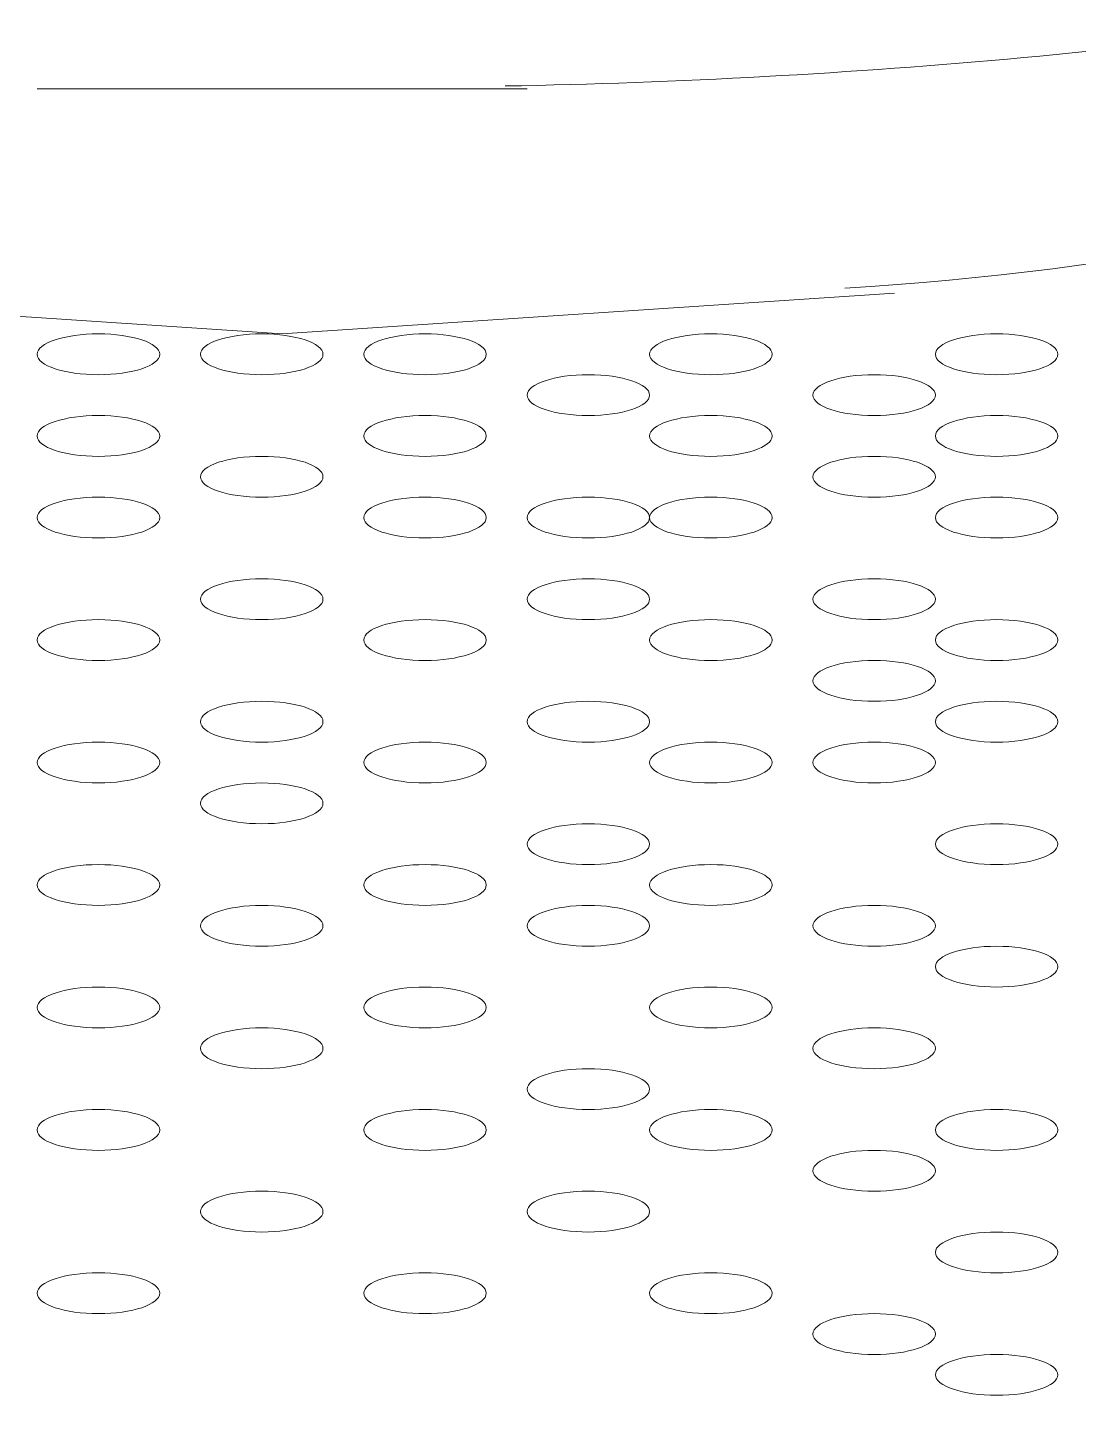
# Model space of a CAD drawing. Header units: metres. Extents: x 29 to 86.9, y -23.2 to 39.7.
# Drawn here: x 74.4705 to 74.5335, y -15.9606 to -15.8776 of the extents above; entities that cross this region are included whole.
import ezdxf

# ---------------------------------------------------------------- set-up
doc = ezdxf.new("R2010")
doc.units = ezdxf.units.M
doc.header["$LTSCALE"] = 100
doc.layers.get('0').update_dxf_attribs({"color": 254})
doc.layers.add('Arqui', color=8, linetype='Continuous', lineweight=0)

# ---------------------------------------------------------------- blocks, each defined once
blk = doc.blocks.new('A$C9582355f')
at = {"layer": 'Arqui'}
for points in [[(45.51647009220557, 7.282841301122062, 0.03702395519679718), (45.57838089641353, 7.288540160522189, 0.06904277544357453), (45.66985797746958, 7.322902185601833, 0.2305320559252962), (45.70228744051752, 7.364141947105963)], [(45.63027633276562, 7.299784711393841), (45.63027633276562, 7.302230311393942, -0.1333274390354763), (45.53680799527757, 7.270730689921947)], [(45.37393343196555, 7.301669290754035, 0.1333274390359735), (45.46642113276556, 7.270437511393993), (45.5031051327656, 7.267991911393892), (45.53978913276552, 7.270437511393993)], [(45.31133446037353, 7.253904008137852, 0.2538010257354554), (45.50034955296559, 7.170920373601803, 0.2538010257352337), (45.68998460515758, 7.253904008137852)], [(45.30919018274955, 7.250555223602078, 0.2278580694966209), (45.50212297980562, 7.16040018499416, 0.2278580694966865), (45.69457448278155, 7.250555223602078)]]:
    blk.add_lwpolyline(points, format="xyb", dxfattribs=at)
blk.add_lwpolyline([(45.48843153276556, 7.282665511394043), (45.5031051327656, 7.282665511394043), (45.51777873276552, 7.282665511394043)], dxfattribs=at)
for points in [[(45.4920999327656, 7.267991911393892), (45.49007392435755, 7.267991911393892), (45.48843153276556, 7.267444439377869), (45.48843153276556, 7.266769111393842)], [(45.49576833276552, 7.266769111393842), (45.49576833276552, 7.267444439377869), (45.49412594117354, 7.267991911393892), (45.4920999327656, 7.267991911393892)], [(45.50188233276555, 7.267991911393892), (45.49985632435761, 7.267991911393892), (45.49821393276562, 7.267444439377869), (45.49821393276562, 7.266769111393842)], [(45.50188233276555, 7.267991911393892), (45.49985632435761, 7.267991911393892), (45.49821393276562, 7.267444439377869), (45.49821393276562, 7.266769111393842)], [(45.50555073276558, 7.266769111393842), (45.50555073276558, 7.267444439377869), (45.5039083411736, 7.267991911393892), (45.50188233276555, 7.267991911393892)], [(45.50555073276558, 7.266769111393842), (45.50555073276558, 7.267444439377869), (45.5039083411736, 7.267991911393892), (45.50188233276555, 7.267991911393892)], [(45.51166473276561, 7.267991911393892), (45.50963872435756, 7.267991911393892), (45.50799633276557, 7.267444439377869), (45.50799633276557, 7.266769111393842)], [(45.51533313276553, 7.266769111393842), (45.51533313276553, 7.267444439377869), (45.51369074117355, 7.267991911393892), (45.51166473276561, 7.267991911393892)], [(45.52878393276552, 7.267991911393892), (45.52675792435758, 7.267991911393892), (45.5251155327656, 7.267444439377869), (45.5251155327656, 7.266769111393842)], [(45.53245233276556, 7.266769111393842), (45.53245233276556, 7.267444439377869), (45.53080994117357, 7.267991911393892), (45.52878393276552, 7.267991911393892)], [(45.54590313276555, 7.267991911393892), (45.54387712435761, 7.267991911393892), (45.54223473276562, 7.267444439377869), (45.54223473276562, 7.266769111393842)], [(45.54957153276558, 7.266769111393842), (45.54957153276558, 7.267444439377869), (45.5479291411736, 7.267991911393892), (45.54590313276555, 7.267991911393892)], [(45.48843153276556, 7.266769111393842), (45.48843153276556, 7.266093783409815), (45.49007392435755, 7.265546311394246), (45.4920999327656, 7.265546311394246)], [(45.4920999327656, 7.265546311394246), (45.49412594117354, 7.265546311394246), (45.49576833276552, 7.266093783409815), (45.49576833276552, 7.266769111393842)], [(45.49821393276562, 7.266769111393842), (45.49821393276562, 7.266093783409815), (45.49985632435761, 7.265546311394246), (45.50188233276555, 7.265546311394246)], [(45.49821393276562, 7.266769111393842), (45.49821393276562, 7.266093783409815), (45.49985632435761, 7.265546311394246), (45.50188233276555, 7.265546311394246)], [(45.50188233276555, 7.265546311394246), (45.5039083411736, 7.265546311394246), (45.50555073276558, 7.266093783409815), (45.50555073276558, 7.266769111393842)], [(45.50188233276555, 7.265546311394246), (45.5039083411736, 7.265546311394246), (45.50555073276558, 7.266093783409815), (45.50555073276558, 7.266769111393842)], [(45.50799633276557, 7.266769111393842), (45.50799633276557, 7.266093783409815), (45.50963872435756, 7.265546311394246), (45.51166473276561, 7.265546311394246)], [(45.51166473276561, 7.265546311394246), (45.51369074117355, 7.265546311394246), (45.51533313276553, 7.266093783409815), (45.51533313276553, 7.266769111393842)], [(45.5251155327656, 7.266769111393842), (45.5251155327656, 7.266093783409815), (45.52675792435758, 7.265546311394246), (45.52878393276552, 7.265546311394246)], [(45.52878393276552, 7.265546311394246), (45.53080994117357, 7.265546311394246), (45.53245233276556, 7.266093783409815), (45.53245233276556, 7.266769111393842)], [(45.54223473276562, 7.266769111393842), (45.54223473276562, 7.266093783409815), (45.54387712435761, 7.265546311394246), (45.54590313276555, 7.265546311394246)], [(45.54590313276555, 7.265546311394246), (45.5479291411736, 7.265546311394246), (45.54957153276558, 7.266093783409815), (45.54957153276558, 7.266769111393842)], [(45.52144713276556, 7.265546311394246), (45.51942112435762, 7.265546311394246), (45.51777873276552, 7.264998839378222), (45.51777873276552, 7.264323511394196)], [(45.5251155327656, 7.264323511394196), (45.5251155327656, 7.264998839378222), (45.52347314117361, 7.265546311394246), (45.52144713276556, 7.265546311394246)], [(45.53856633276558, 7.265546311394246), (45.53654032435753, 7.265546311394246), (45.53489793276555, 7.264998839378222), (45.53489793276555, 7.264323511394196)], [(45.54223473276562, 7.264323511394196), (45.54223473276562, 7.264998839378222), (45.54059234117352, 7.265546311394246), (45.53856633276558, 7.265546311394246)], [(45.51777873276552, 7.264323511394196), (45.51777873276552, 7.263648183410169), (45.51942112435762, 7.263100711394145), (45.52144713276556, 7.263100711394145)], [(45.52144713276556, 7.263100711394145), (45.52347314117361, 7.263100711394145), (45.5251155327656, 7.263648183410169), (45.5251155327656, 7.264323511394196)], [(45.53489793276555, 7.264323511394196), (45.53489793276555, 7.263648183410169), (45.53654032435753, 7.263100711394145), (45.53856633276558, 7.263100711394145)], [(45.53856633276558, 7.263100711394145), (45.54059234117352, 7.263100711394145), (45.54223473276562, 7.263648183410169), (45.54223473276562, 7.264323511394196)], [(45.4920999327656, 7.263100711394145), (45.49007392435755, 7.263100711394145), (45.48843153276556, 7.262553239378121), (45.48843153276556, 7.261877911394095)], [(45.49576833276552, 7.261877911394095), (45.49576833276552, 7.262553239378121), (45.49412594117354, 7.263100711394145), (45.4920999327656, 7.263100711394145)], [(45.51166473276561, 7.263100711394145), (45.50963872435756, 7.263100711394145), (45.50799633276557, 7.262553239378121), (45.50799633276557, 7.261877911394095)], [(45.51533313276553, 7.261877911394095), (45.51533313276553, 7.262553239378121), (45.51369074117355, 7.263100711394145), (45.51166473276561, 7.263100711394145)], [(45.52878393276552, 7.263100711394145), (45.52675792435758, 7.263100711394145), (45.5251155327656, 7.262553239378121), (45.5251155327656, 7.261877911394095)], [(45.53245233276556, 7.261877911394095), (45.53245233276556, 7.262553239378121), (45.53080994117357, 7.263100711394145), (45.52878393276552, 7.263100711394145)], [(45.54590313276555, 7.263100711394145), (45.54387712435761, 7.263100711394145), (45.54223473276562, 7.262553239378121), (45.54223473276562, 7.261877911394095)], [(45.54957153276558, 7.261877911394095), (45.54957153276558, 7.262553239378121), (45.5479291411736, 7.263100711394145), (45.54590313276555, 7.263100711394145)], [(45.48843153276556, 7.261877911394095), (45.48843153276556, 7.261202583410068), (45.49007392435755, 7.260655111394044), (45.4920999327656, 7.260655111394044)], [(45.4920999327656, 7.260655111394044), (45.49412594117354, 7.260655111394044), (45.49576833276552, 7.261202583410068), (45.49576833276552, 7.261877911394095)], [(45.50799633276557, 7.261877911394095), (45.50799633276557, 7.261202583410068), (45.50963872435756, 7.260655111394044), (45.51166473276561, 7.260655111394044)], [(45.51166473276561, 7.260655111394044), (45.51369074117355, 7.260655111394044), (45.51533313276553, 7.261202583410068), (45.51533313276553, 7.261877911394095)], [(45.5251155327656, 7.261877911394095), (45.5251155327656, 7.261202583410068), (45.52675792435758, 7.260655111394044), (45.52878393276552, 7.260655111394044)], [(45.52878393276552, 7.260655111394044), (45.53080994117357, 7.260655111394044), (45.53245233276556, 7.261202583410068), (45.53245233276556, 7.261877911394095)], [(45.54223473276562, 7.261877911394095), (45.54223473276562, 7.261202583410068), (45.54387712435761, 7.260655111394044), (45.54590313276555, 7.260655111394044)], [(45.54590313276555, 7.260655111394044), (45.5479291411736, 7.260655111394044), (45.54957153276558, 7.261202583410068), (45.54957153276558, 7.261877911394095)], [(45.50188233276555, 7.260655111394044), (45.49985632435761, 7.260655111394044), (45.49821393276562, 7.26010763937802), (45.49821393276562, 7.259432311393994)], [(45.50188233276555, 7.260655111394044), (45.49985632435761, 7.260655111394044), (45.49821393276562, 7.26010763937802), (45.49821393276562, 7.259432311393994)], [(45.50555073276558, 7.259432311393994), (45.50555073276558, 7.26010763937802), (45.5039083411736, 7.260655111394044), (45.50188233276555, 7.260655111394044)], [(45.50555073276558, 7.259432311393994), (45.50555073276558, 7.26010763937802), (45.5039083411736, 7.260655111394044), (45.50188233276555, 7.260655111394044)], [(45.53856633276558, 7.260655111394044), (45.53654032435753, 7.260655111394044), (45.53489793276555, 7.26010763937802), (45.53489793276555, 7.259432311393994)], [(45.54223473276562, 7.259432311393994), (45.54223473276562, 7.26010763937802), (45.54059234117352, 7.260655111394044), (45.53856633276558, 7.260655111394044)], [(45.49821393276562, 7.259432311393994), (45.49821393276562, 7.258756983409967), (45.49985632435761, 7.258209511393943), (45.50188233276555, 7.258209511393943)], [(45.49821393276562, 7.259432311393994), (45.49821393276562, 7.258756983409967), (45.49985632435761, 7.258209511393943), (45.50188233276555, 7.258209511393943)], [(45.50188233276555, 7.258209511393943), (45.5039083411736, 7.258209511393943), (45.50555073276558, 7.258756983409967), (45.50555073276558, 7.259432311393994)], [(45.50188233276555, 7.258209511393943), (45.5039083411736, 7.258209511393943), (45.50555073276558, 7.258756983409967), (45.50555073276558, 7.259432311393994)], [(45.53489793276555, 7.259432311393994), (45.53489793276555, 7.258756983409967), (45.53654032435753, 7.258209511393943), (45.53856633276558, 7.258209511393943)], [(45.53856633276558, 7.258209511393943), (45.54059234117352, 7.258209511393943), (45.54223473276562, 7.258756983409967), (45.54223473276562, 7.259432311393994)], [(45.4920999327656, 7.258209511393943), (45.49007392435755, 7.258209511393943), (45.48843153276556, 7.257662039377919), (45.48843153276556, 7.256986711393893)], [(45.49576833276552, 7.256986711393893), (45.49576833276552, 7.257662039377919), (45.49412594117354, 7.258209511393943), (45.4920999327656, 7.258209511393943)], [(45.51166473276561, 7.258209511393943), (45.50963872435756, 7.258209511393943), (45.50799633276557, 7.257662039377919), (45.50799633276557, 7.256986711393893)], [(45.51533313276553, 7.256986711393893), (45.51533313276553, 7.257662039377919), (45.51369074117355, 7.258209511393943), (45.51166473276561, 7.258209511393943)], [(45.52144713276556, 7.258209511393943), (45.51942112435762, 7.258209511393943), (45.51777873276552, 7.257662039377919), (45.51777873276552, 7.256986711393893)], [(45.5251155327656, 7.256986711393893), (45.5251155327656, 7.257662039377919), (45.52347314117361, 7.258209511393943), (45.52144713276556, 7.258209511393943)], [(45.52878393276552, 7.258209511393943), (45.52675792435758, 7.258209511393943), (45.5251155327656, 7.257662039377919), (45.5251155327656, 7.256986711393893)], [(45.53245233276556, 7.256986711393893), (45.53245233276556, 7.257662039377919), (45.53080994117357, 7.258209511393943), (45.52878393276552, 7.258209511393943)], [(45.54590313276555, 7.258209511393943), (45.54387712435761, 7.258209511393943), (45.54223473276562, 7.257662039377919), (45.54223473276562, 7.256986711393893)], [(45.54957153276558, 7.256986711393893), (45.54957153276558, 7.257662039377919), (45.5479291411736, 7.258209511393943), (45.54590313276555, 7.258209511393943)], [(45.48843153276556, 7.256986711393893), (45.48843153276556, 7.256311383409866), (45.49007392435755, 7.255763911393842), (45.4920999327656, 7.255763911393842)], [(45.4920999327656, 7.255763911393842), (45.49412594117354, 7.255763911393842), (45.49576833276552, 7.256311383409866), (45.49576833276552, 7.256986711393893)], [(45.50799633276557, 7.256986711393893), (45.50799633276557, 7.256311383409866), (45.50963872435756, 7.255763911393842), (45.51166473276561, 7.255763911393842)], [(45.51166473276561, 7.255763911393842), (45.51369074117355, 7.255763911393842), (45.51533313276553, 7.256311383409866), (45.51533313276553, 7.256986711393893)], [(45.51777873276552, 7.256986711393893), (45.51777873276552, 7.256311383409866), (45.51942112435762, 7.255763911393842), (45.52144713276556, 7.255763911393842)], [(45.52144713276556, 7.255763911393842), (45.52347314117361, 7.255763911393842), (45.5251155327656, 7.256311383409866), (45.5251155327656, 7.256986711393893)], [(45.5251155327656, 7.256986711393893), (45.5251155327656, 7.256311383409866), (45.52675792435758, 7.255763911393842), (45.52878393276552, 7.255763911393842)], [(45.52878393276552, 7.255763911393842), (45.53080994117357, 7.255763911393842), (45.53245233276556, 7.256311383409866), (45.53245233276556, 7.256986711393893)], [(45.54223473276562, 7.256986711393893), (45.54223473276562, 7.256311383409866), (45.54387712435761, 7.255763911393842), (45.54590313276555, 7.255763911393842)], [(45.54590313276555, 7.255763911393842), (45.5479291411736, 7.255763911393842), (45.54957153276558, 7.256311383409866), (45.54957153276558, 7.256986711393893)], [(45.50188233276555, 7.253318311394196), (45.49985632435761, 7.253318311394196), (45.49821393276562, 7.252770839378172), (45.49821393276562, 7.252095511394145)], [(45.50188233276555, 7.253318311394196), (45.49985632435761, 7.253318311394196), (45.49821393276562, 7.252770839378172), (45.49821393276562, 7.252095511394145)], [(45.50555073276558, 7.252095511394145), (45.50555073276558, 7.252770839378172), (45.5039083411736, 7.253318311394196), (45.50188233276555, 7.253318311394196)], [(45.50555073276558, 7.252095511394145), (45.50555073276558, 7.252770839378172), (45.5039083411736, 7.253318311394196), (45.50188233276555, 7.253318311394196)], [(45.52144713276556, 7.253318311394196), (45.51942112435762, 7.253318311394196), (45.51777873276552, 7.252770839378172), (45.51777873276552, 7.252095511394145)], [(45.5251155327656, 7.252095511394145), (45.5251155327656, 7.252770839378172), (45.52347314117361, 7.253318311394196), (45.52144713276556, 7.253318311394196)], [(45.53856633276558, 7.253318311394196), (45.53654032435753, 7.253318311394196), (45.53489793276555, 7.252770839378172), (45.53489793276555, 7.252095511394145)], [(45.54223473276562, 7.252095511394145), (45.54223473276562, 7.252770839378172), (45.54059234117352, 7.253318311394196), (45.53856633276558, 7.253318311394196)], [(45.49821393276562, 7.252095511394145), (45.49821393276562, 7.251420183410119), (45.49985632435761, 7.250872711394095), (45.50188233276555, 7.250872711394095)], [(45.49821393276562, 7.252095511394145), (45.49821393276562, 7.251420183410119), (45.49985632435761, 7.250872711394095), (45.50188233276555, 7.250872711394095)], [(45.50188233276555, 7.250872711394095), (45.5039083411736, 7.250872711394095), (45.50555073276558, 7.251420183410119), (45.50555073276558, 7.252095511394145)], [(45.50188233276555, 7.250872711394095), (45.5039083411736, 7.250872711394095), (45.50555073276558, 7.251420183410119), (45.50555073276558, 7.252095511394145)], [(45.51777873276552, 7.252095511394145), (45.51777873276552, 7.251420183410119), (45.51942112435762, 7.250872711394095), (45.52144713276556, 7.250872711394095)], [(45.52144713276556, 7.250872711394095), (45.52347314117361, 7.250872711394095), (45.5251155327656, 7.251420183410119), (45.5251155327656, 7.252095511394145)], [(45.53489793276555, 7.252095511394145), (45.53489793276555, 7.251420183410119), (45.53654032435753, 7.250872711394095), (45.53856633276558, 7.250872711394095)], [(45.53856633276558, 7.250872711394095), (45.54059234117352, 7.250872711394095), (45.54223473276562, 7.251420183410119), (45.54223473276562, 7.252095511394145)], [(45.4920999327656, 7.250872711394095), (45.49007392435755, 7.250872711394095), (45.48843153276556, 7.250325239378071), (45.48843153276556, 7.249649911394044)], [(45.49576833276552, 7.249649911394044), (45.49576833276552, 7.250325239378071), (45.49412594117354, 7.250872711394095), (45.4920999327656, 7.250872711394095)], [(45.51166473276561, 7.250872711394095), (45.50963872435756, 7.250872711394095), (45.50799633276557, 7.250325239378071), (45.50799633276557, 7.249649911394044)], [(45.51533313276553, 7.249649911394044), (45.51533313276553, 7.250325239378071), (45.51369074117355, 7.250872711394095), (45.51166473276561, 7.250872711394095)], [(45.52878393276552, 7.250872711394095), (45.52675792435758, 7.250872711394095), (45.5251155327656, 7.250325239378071), (45.5251155327656, 7.249649911394044)], [(45.53245233276556, 7.249649911394044), (45.53245233276556, 7.250325239378071), (45.53080994117357, 7.250872711394095), (45.52878393276552, 7.250872711394095)], [(45.54590313276555, 7.250872711394095), (45.54387712435761, 7.250872711394095), (45.54223473276562, 7.250325239378071), (45.54223473276562, 7.249649911394044)], [(45.54957153276558, 7.249649911394044), (45.54957153276558, 7.250325239378071), (45.5479291411736, 7.250872711394095), (45.54590313276555, 7.250872711394095)], [(45.48843153276556, 7.249649911394044), (45.48843153276556, 7.248974583410018), (45.49007392435755, 7.248427111393994), (45.4920999327656, 7.248427111393994)], [(45.4920999327656, 7.248427111393994), (45.49412594117354, 7.248427111393994), (45.49576833276552, 7.248974583410018), (45.49576833276552, 7.249649911394044)], [(45.50799633276557, 7.249649911394044), (45.50799633276557, 7.248974583410018), (45.50963872435756, 7.248427111393994), (45.51166473276561, 7.248427111393994)], [(45.51166473276561, 7.248427111393994), (45.51369074117355, 7.248427111393994), (45.51533313276553, 7.248974583410018), (45.51533313276553, 7.249649911394044)], [(45.5251155327656, 7.249649911394044), (45.5251155327656, 7.248974583410018), (45.52675792435758, 7.248427111393994), (45.52878393276552, 7.248427111393994)], [(45.52878393276552, 7.248427111393994), (45.53080994117357, 7.248427111393994), (45.53245233276556, 7.248974583410018), (45.53245233276556, 7.249649911394044)], [(45.54223473276562, 7.249649911394044), (45.54223473276562, 7.248974583410018), (45.54387712435761, 7.248427111393994), (45.54590313276555, 7.248427111393994)], [(45.54590313276555, 7.248427111393994), (45.5479291411736, 7.248427111393994), (45.54957153276558, 7.248974583410018), (45.54957153276558, 7.249649911394044)], [(45.53856633276558, 7.248427111393994), (45.53654032435753, 7.248427111393994), (45.53489793276555, 7.24787963937797), (45.53489793276555, 7.247204311393943)], [(45.54223473276562, 7.247204311393943), (45.54223473276562, 7.24787963937797), (45.54059234117352, 7.248427111393994), (45.53856633276558, 7.248427111393994)], [(45.53489793276555, 7.247204311393943), (45.53489793276555, 7.246528983409917), (45.53654032435753, 7.245981511393893), (45.53856633276558, 7.245981511393893)], [(45.53856633276558, 7.245981511393893), (45.54059234117352, 7.245981511393893), (45.54223473276562, 7.246528983409917), (45.54223473276562, 7.247204311393943)], [(45.50188233276555, 7.245981511393893), (45.49985632435761, 7.245981511393893), (45.49821393276562, 7.245434039377869), (45.49821393276562, 7.244758711393843)], [(45.50188233276555, 7.245981511393893), (45.49985632435761, 7.245981511393893), (45.49821393276562, 7.245434039377869), (45.49821393276562, 7.244758711393843)], [(45.50555073276558, 7.244758711393843), (45.50555073276558, 7.245434039377869), (45.5039083411736, 7.245981511393893), (45.50188233276555, 7.245981511393893)], [(45.50555073276558, 7.244758711393843), (45.50555073276558, 7.245434039377869), (45.5039083411736, 7.245981511393893), (45.50188233276555, 7.245981511393893)], [(45.52144713276556, 7.245981511393893), (45.51942112435762, 7.245981511393893), (45.51777873276552, 7.245434039377869), (45.51777873276552, 7.244758711393843)], [(45.5251155327656, 7.244758711393843), (45.5251155327656, 7.245434039377869), (45.52347314117361, 7.245981511393893), (45.52144713276556, 7.245981511393893)], [(45.54590313276555, 7.245981511393893), (45.54387712435761, 7.245981511393893), (45.54223473276562, 7.245434039377869), (45.54223473276562, 7.244758711393843)], [(45.54957153276558, 7.244758711393843), (45.54957153276558, 7.245434039377869), (45.5479291411736, 7.245981511393893), (45.54590313276555, 7.245981511393893)], [(45.49821393276562, 7.244758711393843), (45.49821393276562, 7.244083383409816), (45.49985632435761, 7.243535911394247), (45.50188233276555, 7.243535911394247)], [(45.49821393276562, 7.244758711393843), (45.49821393276562, 7.244083383409816), (45.49985632435761, 7.243535911394247), (45.50188233276555, 7.243535911394247)], [(45.50188233276555, 7.243535911394247), (45.5039083411736, 7.243535911394247), (45.50555073276558, 7.244083383409816), (45.50555073276558, 7.244758711393843)], [(45.50188233276555, 7.243535911394247), (45.5039083411736, 7.243535911394247), (45.50555073276558, 7.244083383409816), (45.50555073276558, 7.244758711393843)], [(45.51777873276552, 7.244758711393843), (45.51777873276552, 7.244083383409816), (45.51942112435762, 7.243535911394247), (45.52144713276556, 7.243535911394247)], [(45.52144713276556, 7.243535911394247), (45.52347314117361, 7.243535911394247), (45.5251155327656, 7.244083383409816), (45.5251155327656, 7.244758711393843)], [(45.54223473276562, 7.244758711393843), (45.54223473276562, 7.244083383409816), (45.54387712435761, 7.243535911394247), (45.54590313276555, 7.243535911394247)], [(45.54590313276555, 7.243535911394247), (45.5479291411736, 7.243535911394247), (45.54957153276558, 7.244083383409816), (45.54957153276558, 7.244758711393843)], [(45.4920999327656, 7.243535911394247), (45.49007392435755, 7.243535911394247), (45.48843153276556, 7.242988439378223), (45.48843153276556, 7.242313111394196)], [(45.49576833276552, 7.242313111394196), (45.49576833276552, 7.242988439378223), (45.49412594117354, 7.243535911394247), (45.4920999327656, 7.243535911394247)], [(45.51166473276561, 7.243535911394247), (45.50963872435756, 7.243535911394247), (45.50799633276557, 7.242988439378223), (45.50799633276557, 7.242313111394196)], [(45.51533313276553, 7.242313111394196), (45.51533313276553, 7.242988439378223), (45.51369074117355, 7.243535911394247), (45.51166473276561, 7.243535911394247)], [(45.52878393276552, 7.243535911394247), (45.52675792435758, 7.243535911394247), (45.5251155327656, 7.242988439378223), (45.5251155327656, 7.242313111394196)], [(45.53245233276556, 7.242313111394196), (45.53245233276556, 7.242988439378223), (45.53080994117357, 7.243535911394247), (45.52878393276552, 7.243535911394247)], [(45.53856633276558, 7.243535911394247), (45.53654032435753, 7.243535911394247), (45.53489793276555, 7.242988439378223), (45.53489793276555, 7.242313111394196)], [(45.54223473276562, 7.242313111394196), (45.54223473276562, 7.242988439378223), (45.54059234117352, 7.243535911394247), (45.53856633276558, 7.243535911394247)], [(45.48843153276556, 7.242313111394196), (45.48843153276556, 7.24163778341017), (45.49007392435755, 7.241090311394146), (45.4920999327656, 7.241090311394146)], [(45.4920999327656, 7.241090311394146), (45.49412594117354, 7.241090311394146), (45.49576833276552, 7.24163778341017), (45.49576833276552, 7.242313111394196)], [(45.50799633276557, 7.242313111394196), (45.50799633276557, 7.24163778341017), (45.50963872435756, 7.241090311394146), (45.51166473276561, 7.241090311394146)], [(45.51166473276561, 7.241090311394146), (45.51369074117355, 7.241090311394146), (45.51533313276553, 7.24163778341017), (45.51533313276553, 7.242313111394196)], [(45.5251155327656, 7.242313111394196), (45.5251155327656, 7.24163778341017), (45.52675792435758, 7.241090311394146), (45.52878393276552, 7.241090311394146)], [(45.52878393276552, 7.241090311394146), (45.53080994117357, 7.241090311394146), (45.53245233276556, 7.24163778341017), (45.53245233276556, 7.242313111394196)], [(45.53489793276555, 7.242313111394196), (45.53489793276555, 7.24163778341017), (45.53654032435753, 7.241090311394146), (45.53856633276558, 7.241090311394146)], [(45.53856633276558, 7.241090311394146), (45.54059234117352, 7.241090311394146), (45.54223473276562, 7.24163778341017), (45.54223473276562, 7.242313111394196)], [(45.50188233276555, 7.241090311394146), (45.49985632435761, 7.241090311394146), (45.49821393276562, 7.240542839378122), (45.49821393276562, 7.239867511394095)], [(45.50188233276555, 7.241090311394146), (45.49985632435761, 7.241090311394146), (45.49821393276562, 7.240542839378122), (45.49821393276562, 7.239867511394095)], [(45.50555073276558, 7.239867511394095), (45.50555073276558, 7.240542839378122), (45.5039083411736, 7.241090311394146), (45.50188233276555, 7.241090311394146)], [(45.50555073276558, 7.239867511394095), (45.50555073276558, 7.240542839378122), (45.5039083411736, 7.241090311394146), (45.50188233276555, 7.241090311394146)], [(45.49821393276562, 7.239867511394095), (45.49821393276562, 7.239192183410069), (45.49985632435761, 7.238644711394045), (45.50188233276555, 7.238644711394045)], [(45.49821393276562, 7.239867511394095), (45.49821393276562, 7.239192183410069), (45.49985632435761, 7.238644711394045), (45.50188233276555, 7.238644711394045)], [(45.50188233276555, 7.238644711394045), (45.5039083411736, 7.238644711394045), (45.50555073276558, 7.239192183410069), (45.50555073276558, 7.239867511394095)], [(45.50188233276555, 7.238644711394045), (45.5039083411736, 7.238644711394045), (45.50555073276558, 7.239192183410069), (45.50555073276558, 7.239867511394095)], [(45.52144713276556, 7.238644711394045), (45.51942112435762, 7.238644711394045), (45.51777873276552, 7.238097239378021), (45.51777873276552, 7.237421911393994)], [(45.5251155327656, 7.237421911393994), (45.5251155327656, 7.238097239378021), (45.52347314117361, 7.238644711394045), (45.52144713276556, 7.238644711394045)], [(45.54590313276555, 7.238644711394045), (45.54387712435761, 7.238644711394045), (45.54223473276562, 7.238097239378021), (45.54223473276562, 7.237421911393994)], [(45.54957153276558, 7.237421911393994), (45.54957153276558, 7.238097239378021), (45.5479291411736, 7.238644711394045), (45.54590313276555, 7.238644711394045)], [(45.51777873276552, 7.237421911393994), (45.51777873276552, 7.236746583409968), (45.51942112435762, 7.236199111393944), (45.52144713276556, 7.236199111393944)], [(45.52144713276556, 7.236199111393944), (45.52347314117361, 7.236199111393944), (45.5251155327656, 7.236746583409968), (45.5251155327656, 7.237421911393994)], [(45.54223473276562, 7.237421911393994), (45.54223473276562, 7.236746583409968), (45.54387712435761, 7.236199111393944), (45.54590313276555, 7.236199111393944)], [(45.54590313276555, 7.236199111393944), (45.5479291411736, 7.236199111393944), (45.54957153276558, 7.236746583409968), (45.54957153276558, 7.237421911393994)], [(45.4920999327656, 7.236199111393944), (45.49007392435755, 7.236199111393944), (45.48843153276556, 7.23565163937792), (45.48843153276556, 7.234976311393893)], [(45.49576833276552, 7.234976311393893), (45.49576833276552, 7.23565163937792), (45.49412594117354, 7.236199111393944), (45.4920999327656, 7.236199111393944)], [(45.51166473276561, 7.236199111393944), (45.50963872435756, 7.236199111393944), (45.50799633276557, 7.23565163937792), (45.50799633276557, 7.234976311393893)], [(45.51533313276553, 7.234976311393893), (45.51533313276553, 7.23565163937792), (45.51369074117355, 7.236199111393944), (45.51166473276561, 7.236199111393944)], [(45.52878393276552, 7.236199111393944), (45.52675792435758, 7.236199111393944), (45.5251155327656, 7.23565163937792), (45.5251155327656, 7.234976311393893)], [(45.53245233276556, 7.234976311393893), (45.53245233276556, 7.23565163937792), (45.53080994117357, 7.236199111393944), (45.52878393276552, 7.236199111393944)], [(45.48843153276556, 7.234976311393893), (45.48843153276556, 7.234300983409867), (45.49007392435755, 7.233753511393843), (45.4920999327656, 7.233753511393843)], [(45.4920999327656, 7.233753511393843), (45.49412594117354, 7.233753511393843), (45.49576833276552, 7.234300983409867), (45.49576833276552, 7.234976311393893)], [(45.50799633276557, 7.234976311393893), (45.50799633276557, 7.234300983409867), (45.50963872435756, 7.233753511393843), (45.51166473276561, 7.233753511393843)], [(45.51166473276561, 7.233753511393843), (45.51369074117355, 7.233753511393843), (45.51533313276553, 7.234300983409867), (45.51533313276553, 7.234976311393893)], [(45.5251155327656, 7.234976311393893), (45.5251155327656, 7.234300983409867), (45.52675792435758, 7.233753511393843), (45.52878393276552, 7.233753511393843)], [(45.52878393276552, 7.233753511393843), (45.53080994117357, 7.233753511393843), (45.53245233276556, 7.234300983409867), (45.53245233276556, 7.234976311393893)], [(45.50188233276555, 7.233753511393843), (45.49985632435761, 7.233753511393843), (45.49821393276562, 7.233206039377819), (45.49821393276562, 7.232530711394247)], [(45.50188233276555, 7.233753511393843), (45.49985632435761, 7.233753511393843), (45.49821393276562, 7.233206039377819), (45.49821393276562, 7.232530711394247)], [(45.50555073276558, 7.232530711394247), (45.50555073276558, 7.233206039377819), (45.5039083411736, 7.233753511393843), (45.50188233276555, 7.233753511393843)], [(45.50555073276558, 7.232530711394247), (45.50555073276558, 7.233206039377819), (45.5039083411736, 7.233753511393843), (45.50188233276555, 7.233753511393843)], [(45.52144713276556, 7.233753511393843), (45.51942112435762, 7.233753511393843), (45.51777873276552, 7.233206039377819), (45.51777873276552, 7.232530711394247)], [(45.5251155327656, 7.232530711394247), (45.5251155327656, 7.233206039377819), (45.52347314117361, 7.233753511393843), (45.52144713276556, 7.233753511393843)], [(45.53856633276558, 7.233753511393843), (45.53654032435753, 7.233753511393843), (45.53489793276555, 7.233206039377819), (45.53489793276555, 7.232530711394247)], [(45.54223473276562, 7.232530711394247), (45.54223473276562, 7.233206039377819), (45.54059234117352, 7.233753511393843), (45.53856633276558, 7.233753511393843)], [(45.49821393276562, 7.232530711394247), (45.49821393276562, 7.23185538341022), (45.49985632435761, 7.231307911394197), (45.50188233276555, 7.231307911394197)], [(45.49821393276562, 7.232530711394247), (45.49821393276562, 7.23185538341022), (45.49985632435761, 7.231307911394197), (45.50188233276555, 7.231307911394197)], [(45.50188233276555, 7.231307911394197), (45.5039083411736, 7.231307911394197), (45.50555073276558, 7.23185538341022), (45.50555073276558, 7.232530711394247)], [(45.50188233276555, 7.231307911394197), (45.5039083411736, 7.231307911394197), (45.50555073276558, 7.23185538341022), (45.50555073276558, 7.232530711394247)], [(45.51777873276552, 7.232530711394247), (45.51777873276552, 7.23185538341022), (45.51942112435762, 7.231307911394197), (45.52144713276556, 7.231307911394197)], [(45.52144713276556, 7.231307911394197), (45.52347314117361, 7.231307911394197), (45.5251155327656, 7.23185538341022), (45.5251155327656, 7.232530711394247)], [(45.53489793276555, 7.232530711394247), (45.53489793276555, 7.23185538341022), (45.53654032435753, 7.231307911394197), (45.53856633276558, 7.231307911394197)], [(45.53856633276558, 7.231307911394197), (45.54059234117352, 7.231307911394197), (45.54223473276562, 7.23185538341022), (45.54223473276562, 7.232530711394247)], [(45.54590313276555, 7.231307911394197), (45.54387712435761, 7.231307911394197), (45.54223473276562, 7.230760439378173), (45.54223473276562, 7.230085111394146)], [(45.54957153276558, 7.230085111394146), (45.54957153276558, 7.230760439378173), (45.5479291411736, 7.231307911394197), (45.54590313276555, 7.231307911394197)], [(45.54223473276562, 7.230085111394146), (45.54223473276562, 7.229409783410119), (45.54387712435761, 7.228862311394096), (45.54590313276555, 7.228862311394096)], [(45.54590313276555, 7.228862311394096), (45.5479291411736, 7.228862311394096), (45.54957153276558, 7.229409783410119), (45.54957153276558, 7.230085111394146)], [(45.4920999327656, 7.228862311394096), (45.49007392435755, 7.228862311394096), (45.48843153276556, 7.228314839378072), (45.48843153276556, 7.227639511394045)], [(45.49576833276552, 7.227639511394045), (45.49576833276552, 7.228314839378072), (45.49412594117354, 7.228862311394096), (45.4920999327656, 7.228862311394096)], [(45.51166473276561, 7.228862311394096), (45.50963872435756, 7.228862311394096), (45.50799633276557, 7.228314839378072), (45.50799633276557, 7.227639511394045)], [(45.51533313276553, 7.227639511394045), (45.51533313276553, 7.228314839378072), (45.51369074117355, 7.228862311394096), (45.51166473276561, 7.228862311394096)], [(45.52878393276552, 7.228862311394096), (45.52675792435758, 7.228862311394096), (45.5251155327656, 7.228314839378072), (45.5251155327656, 7.227639511394045)], [(45.53245233276556, 7.227639511394045), (45.53245233276556, 7.228314839378072), (45.53080994117357, 7.228862311394096), (45.52878393276552, 7.228862311394096)], [(45.48843153276556, 7.227639511394045), (45.48843153276556, 7.226964183410018), (45.49007392435755, 7.226416711393995), (45.4920999327656, 7.226416711393995)], [(45.4920999327656, 7.226416711393995), (45.49412594117354, 7.226416711393995), (45.49576833276552, 7.226964183410018), (45.49576833276552, 7.227639511394045)], [(45.50799633276557, 7.227639511394045), (45.50799633276557, 7.226964183410018), (45.50963872435756, 7.226416711393995), (45.51166473276561, 7.226416711393995)], [(45.51166473276561, 7.226416711393995), (45.51369074117355, 7.226416711393995), (45.51533313276553, 7.226964183410018), (45.51533313276553, 7.227639511394045)], [(45.5251155327656, 7.227639511394045), (45.5251155327656, 7.226964183410018), (45.52675792435758, 7.226416711393995), (45.52878393276552, 7.226416711393995)], [(45.52878393276552, 7.226416711393995), (45.53080994117357, 7.226416711393995), (45.53245233276556, 7.226964183410018), (45.53245233276556, 7.227639511394045)], [(45.50188233276555, 7.226416711393995), (45.49985632435761, 7.226416711393995), (45.49821393276562, 7.225869239377971), (45.49821393276562, 7.225193911393944)], [(45.50188233276555, 7.226416711393995), (45.49985632435761, 7.226416711393995), (45.49821393276562, 7.225869239377971), (45.49821393276562, 7.225193911393944)], [(45.50555073276558, 7.225193911393944), (45.50555073276558, 7.225869239377971), (45.5039083411736, 7.226416711393995), (45.50188233276555, 7.226416711393995)], [(45.50555073276558, 7.225193911393944), (45.50555073276558, 7.225869239377971), (45.5039083411736, 7.226416711393995), (45.50188233276555, 7.226416711393995)], [(45.53856633276558, 7.226416711393995), (45.53654032435753, 7.226416711393995), (45.53489793276555, 7.225869239377971), (45.53489793276555, 7.225193911393944)], [(45.54223473276562, 7.225193911393944), (45.54223473276562, 7.225869239377971), (45.54059234117352, 7.226416711393995), (45.53856633276558, 7.226416711393995)], [(45.49821393276562, 7.225193911393944), (45.49821393276562, 7.224518583409917), (45.49985632435761, 7.223971111393894), (45.50188233276555, 7.223971111393894)], [(45.49821393276562, 7.225193911393944), (45.49821393276562, 7.224518583409917), (45.49985632435761, 7.223971111393894), (45.50188233276555, 7.223971111393894)], [(45.50188233276555, 7.223971111393894), (45.5039083411736, 7.223971111393894), (45.50555073276558, 7.224518583409917), (45.50555073276558, 7.225193911393944)], [(45.50188233276555, 7.223971111393894), (45.5039083411736, 7.223971111393894), (45.50555073276558, 7.224518583409917), (45.50555073276558, 7.225193911393944)], [(45.53489793276555, 7.225193911393944), (45.53489793276555, 7.224518583409917), (45.53654032435753, 7.223971111393894), (45.53856633276558, 7.223971111393894)], [(45.53856633276558, 7.223971111393894), (45.54059234117352, 7.223971111393894), (45.54223473276562, 7.224518583409917), (45.54223473276562, 7.225193911393944)], [(45.52144713276556, 7.223971111393894), (45.51942112435762, 7.223971111393894), (45.51777873276552, 7.22342363937787), (45.51777873276552, 7.222748311393843)], [(45.5251155327656, 7.222748311393843), (45.5251155327656, 7.22342363937787), (45.52347314117361, 7.223971111393894), (45.52144713276556, 7.223971111393894)], [(45.51777873276552, 7.222748311393843), (45.51777873276552, 7.222072983409817), (45.51942112435762, 7.221525511393793), (45.52144713276556, 7.221525511393793)], [(45.52144713276556, 7.221525511393793), (45.52347314117361, 7.221525511393793), (45.5251155327656, 7.222072983409817), (45.5251155327656, 7.222748311393843)], [(45.4920999327656, 7.221525511393793), (45.49007392435755, 7.221525511393793), (45.48843153276556, 7.220978039378224), (45.48843153276556, 7.220302711394197)], [(45.49576833276552, 7.220302711394197), (45.49576833276552, 7.220978039378224), (45.49412594117354, 7.221525511393793), (45.4920999327656, 7.221525511393793)], [(45.51166473276561, 7.221525511393793), (45.50963872435756, 7.221525511393793), (45.50799633276557, 7.220978039378224), (45.50799633276557, 7.220302711394197)], [(45.51533313276553, 7.220302711394197), (45.51533313276553, 7.220978039378224), (45.51369074117355, 7.221525511393793), (45.51166473276561, 7.221525511393793)], [(45.52878393276552, 7.221525511393793), (45.52675792435758, 7.221525511393793), (45.5251155327656, 7.220978039378224), (45.5251155327656, 7.220302711394197)], [(45.53245233276556, 7.220302711394197), (45.53245233276556, 7.220978039378224), (45.53080994117357, 7.221525511393793), (45.52878393276552, 7.221525511393793)], [(45.54590313276555, 7.221525511393793), (45.54387712435761, 7.221525511393793), (45.54223473276562, 7.220978039378224), (45.54223473276562, 7.220302711394197)], [(45.54957153276558, 7.220302711394197), (45.54957153276558, 7.220978039378224), (45.5479291411736, 7.221525511393793), (45.54590313276555, 7.221525511393793)], [(45.48843153276556, 7.220302711394197), (45.48843153276556, 7.21962738341017), (45.49007392435755, 7.219079911394147), (45.4920999327656, 7.219079911394147)], [(45.4920999327656, 7.219079911394147), (45.49412594117354, 7.219079911394147), (45.49576833276552, 7.21962738341017), (45.49576833276552, 7.220302711394197)], [(45.50799633276557, 7.220302711394197), (45.50799633276557, 7.21962738341017), (45.50963872435756, 7.219079911394147), (45.51166473276561, 7.219079911394147)], [(45.51166473276561, 7.219079911394147), (45.51369074117355, 7.219079911394147), (45.51533313276553, 7.21962738341017), (45.51533313276553, 7.220302711394197)], [(45.5251155327656, 7.220302711394197), (45.5251155327656, 7.21962738341017), (45.52675792435758, 7.219079911394147), (45.52878393276552, 7.219079911394147)], [(45.52878393276552, 7.219079911394147), (45.53080994117357, 7.219079911394147), (45.53245233276556, 7.21962738341017), (45.53245233276556, 7.220302711394197)], [(45.54223473276562, 7.220302711394197), (45.54223473276562, 7.21962738341017), (45.54387712435761, 7.219079911394147), (45.54590313276555, 7.219079911394147)], [(45.54590313276555, 7.219079911394147), (45.5479291411736, 7.219079911394147), (45.54957153276558, 7.21962738341017), (45.54957153276558, 7.220302711394197)], [(45.53856633276558, 7.219079911394147), (45.53654032435753, 7.219079911394147), (45.53489793276555, 7.218532439378123), (45.53489793276555, 7.217857111394096)], [(45.54223473276562, 7.217857111394096), (45.54223473276562, 7.218532439378123), (45.54059234117352, 7.219079911394147), (45.53856633276558, 7.219079911394147)], [(45.53489793276555, 7.217857111394096), (45.53489793276555, 7.217181783410069), (45.53654032435753, 7.216634311394046), (45.53856633276558, 7.216634311394046)], [(45.53856633276558, 7.216634311394046), (45.54059234117352, 7.216634311394046), (45.54223473276562, 7.217181783410069), (45.54223473276562, 7.217857111394096)], [(45.50188233276555, 7.216634311394046), (45.49985632435761, 7.216634311394046), (45.49821393276562, 7.216086839378022), (45.49821393276562, 7.215411511393995)], [(45.50188233276555, 7.216634311394046), (45.49985632435761, 7.216634311394046), (45.49821393276562, 7.216086839378022), (45.49821393276562, 7.215411511393995)], [(45.50555073276558, 7.215411511393995), (45.50555073276558, 7.216086839378022), (45.5039083411736, 7.216634311394046), (45.50188233276555, 7.216634311394046)], [(45.50555073276558, 7.215411511393995), (45.50555073276558, 7.216086839378022), (45.5039083411736, 7.216634311394046), (45.50188233276555, 7.216634311394046)], [(45.52144713276556, 7.216634311394046), (45.51942112435762, 7.216634311394046), (45.51777873276552, 7.216086839378022), (45.51777873276552, 7.215411511393995)], [(45.5251155327656, 7.215411511393995), (45.5251155327656, 7.216086839378022), (45.52347314117361, 7.216634311394046), (45.52144713276556, 7.216634311394046)], [(45.49821393276562, 7.215411511393995), (45.49821393276562, 7.214736183409968), (45.49985632435761, 7.214188711393945), (45.50188233276555, 7.214188711393945)], [(45.49821393276562, 7.215411511393995), (45.49821393276562, 7.214736183409968), (45.49985632435761, 7.214188711393945), (45.50188233276555, 7.214188711393945)], [(45.50188233276555, 7.214188711393945), (45.5039083411736, 7.214188711393945), (45.50555073276558, 7.214736183409968), (45.50555073276558, 7.215411511393995)], [(45.50188233276555, 7.214188711393945), (45.5039083411736, 7.214188711393945), (45.50555073276558, 7.214736183409968), (45.50555073276558, 7.215411511393995)], [(45.51777873276552, 7.215411511393995), (45.51777873276552, 7.214736183409968), (45.51942112435762, 7.214188711393945), (45.52144713276556, 7.214188711393945)], [(45.52144713276556, 7.214188711393945), (45.52347314117361, 7.214188711393945), (45.5251155327656, 7.214736183409968), (45.5251155327656, 7.215411511393995)], [(45.54590313276555, 7.214188711393945), (45.54387712435761, 7.214188711393945), (45.54223473276562, 7.213641239377921), (45.54223473276562, 7.212965911393894)], [(45.54957153276558, 7.212965911393894), (45.54957153276558, 7.213641239377921), (45.5479291411736, 7.214188711393945), (45.54590313276555, 7.214188711393945)], [(45.54223473276562, 7.212965911393894), (45.54223473276562, 7.212290583409867), (45.54387712435761, 7.211743111393844), (45.54590313276555, 7.211743111393844)], [(45.54590313276555, 7.211743111393844), (45.5479291411736, 7.211743111393844), (45.54957153276558, 7.212290583409867), (45.54957153276558, 7.212965911393894)], [(45.4920999327656, 7.211743111393844), (45.49007392435755, 7.211743111393844), (45.48843153276556, 7.21119563937782), (45.48843153276556, 7.210520311394248)], [(45.49576833276552, 7.210520311394248), (45.49576833276552, 7.21119563937782), (45.49412594117354, 7.211743111393844), (45.4920999327656, 7.211743111393844)], [(45.51166473276561, 7.211743111393844), (45.50963872435756, 7.211743111393844), (45.50799633276557, 7.21119563937782), (45.50799633276557, 7.210520311394248)], [(45.51533313276553, 7.210520311394248), (45.51533313276553, 7.21119563937782), (45.51369074117355, 7.211743111393844), (45.51166473276561, 7.211743111393844)], [(45.52878393276552, 7.211743111393844), (45.52675792435758, 7.211743111393844), (45.5251155327656, 7.21119563937782), (45.5251155327656, 7.210520311394248)], [(45.53245233276556, 7.210520311394248), (45.53245233276556, 7.21119563937782), (45.53080994117357, 7.211743111393844), (45.52878393276552, 7.211743111393844)], [(45.48843153276556, 7.210520311394248), (45.48843153276556, 7.209844983410221), (45.49007392435755, 7.209297511394197), (45.4920999327656, 7.209297511394197)], [(45.4920999327656, 7.209297511394197), (45.49412594117354, 7.209297511394197), (45.49576833276552, 7.209844983410221), (45.49576833276552, 7.210520311394248)], [(45.50799633276557, 7.210520311394248), (45.50799633276557, 7.209844983410221), (45.50963872435756, 7.209297511394197), (45.51166473276561, 7.209297511394197)], [(45.51166473276561, 7.209297511394197), (45.51369074117355, 7.209297511394197), (45.51533313276553, 7.209844983410221), (45.51533313276553, 7.210520311394248)], [(45.5251155327656, 7.210520311394248), (45.5251155327656, 7.209844983410221), (45.52675792435758, 7.209297511394197), (45.52878393276552, 7.209297511394197)], [(45.52878393276552, 7.209297511394197), (45.53080994117357, 7.209297511394197), (45.53245233276556, 7.209844983410221), (45.53245233276556, 7.210520311394248)], [(45.53856633276558, 7.209297511394197), (45.53654032435753, 7.209297511394197), (45.53489793276555, 7.208750039378174), (45.53489793276555, 7.208074711394147)], [(45.54223473276562, 7.208074711394147), (45.54223473276562, 7.208750039378174), (45.54059234117352, 7.209297511394197), (45.53856633276558, 7.209297511394197)], [(45.53489793276555, 7.208074711394147), (45.53489793276555, 7.20739938341012), (45.53654032435753, 7.206851911394097), (45.53856633276558, 7.206851911394097)], [(45.53856633276558, 7.206851911394097), (45.54059234117352, 7.206851911394097), (45.54223473276562, 7.20739938341012), (45.54223473276562, 7.208074711394147)], [(45.54590313276555, 7.206851911394097), (45.54387712435761, 7.206851911394097), (45.54223473276562, 7.206304439378073), (45.54223473276562, 7.205629111394046)], [(45.54957153276558, 7.205629111394046), (45.54957153276558, 7.206304439378073), (45.5479291411736, 7.206851911394097), (45.54590313276555, 7.206851911394097)], [(45.54223473276562, 7.205629111394046), (45.54223473276562, 7.204953783410019), (45.54387712435761, 7.204406311393996), (45.54590313276555, 7.204406311393996)], [(45.54590313276555, 7.204406311393996), (45.5479291411736, 7.204406311393996), (45.54957153276558, 7.204953783410019), (45.54957153276558, 7.205629111394046)]]:
    blk.add_open_spline(points, degree=3, dxfattribs=at)

msp = doc.modelspace()

# ---------------------------------------------------------------- block references
msp.add_blockref('A$C9582355f', (28.98266172889876, -23.16396569870889))

doc.saveas('drawing.dxf')
